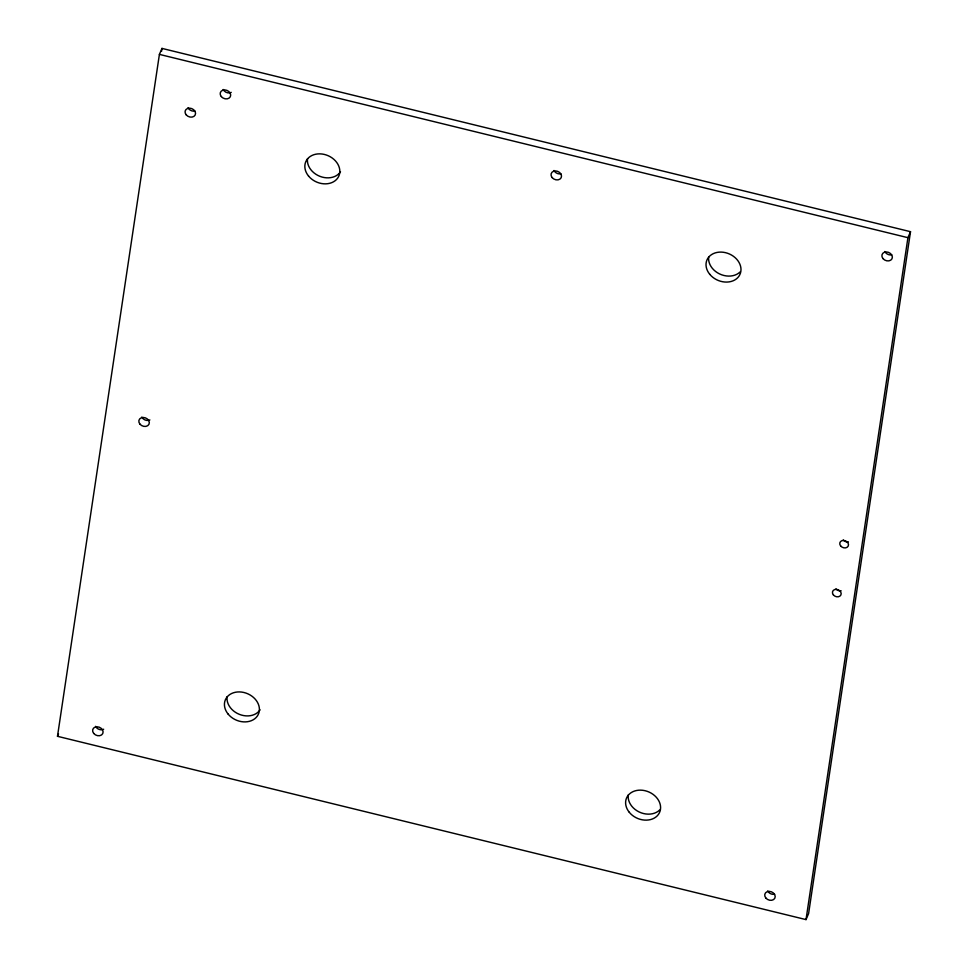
<?xml version="1.0" encoding="UTF-8"?>
<svg xmlns="http://www.w3.org/2000/svg" width="968" height="968" viewBox="0 0 968 968"><rect width="100%" height="100%" fill="white"/><g stroke="black" fill="none" stroke-linecap="round" stroke-linejoin="round"><path stroke-width="1.45" d="M57.487 736.309L159.405 54.39L161.983 48.4L910.513 231.691L808.595 913.61L806.017 919.6L57.487 736.309L58.528 733.913M161.535 51.389L161.983 48.4M806.017 919.6L907.923 237.68L910.513 231.691M159.405 54.39L907.923 237.68M103.661 729.243A5.409 4.308 23.3 0 1 95.59 726.339M149.883 419.93A5.409 4.308 23.3 0 1 141.824 417.039M774.582 894.238A5.409 4.308 23.3 0 1 767.709 890.923M194.931 111.042A5.409 4.308 23.3 0 1 188.046 107.726M891.746 254.826A5.409 4.308 23.3 0 1 884.861 251.511M560.908 173.816A5.409 4.308 23.3 0 1 554.023 170.489M340.494 171.772A18.017 14.375 23.3 0 1 319.779 176.285A18.017 14.375 23.3 0 1 307.534 158.607M231.243 92.383A5.409 4.308 23.3 0 1 223.172 89.48M740.048 271.972A18.017 14.375 23.3 0 1 719.514 273.896A18.017 14.375 23.3 0 1 708.721 256.847M659.644 810.022A18.017 14.375 23.3 0 1 639.098 811.946A18.017 14.375 23.3 0 1 628.305 794.897M260.077 709.834A18.017 14.375 23.3 0 1 239.362 714.348A18.017 14.375 23.3 0 1 227.129 696.658M848.404 541.826A4.501 3.594 23.3 0 1 843.249 539.975M841.095 590.746A4.501 3.594 23.3 0 1 835.941 588.895M882.985 258.589A5.409 4.308 23.3 0 0 891.988 258.795A5.409 4.308 23.3 0 0 886.398 251.946A5.409 4.308 23.3 0 0 882.985 258.589M552.135 177.58A5.409 4.308 23.3 0 0 561.137 177.785A5.409 4.308 23.3 0 0 555.547 170.937A5.409 4.308 23.3 0 0 552.135 177.58M308.526 176.019A18.017 14.375 23.3 0 0 338.546 176.684A18.017 14.375 23.3 0 0 319.912 153.852A18.017 14.375 23.3 0 0 308.526 176.019M221.297 96.57A5.409 4.308 23.3 0 0 230.299 96.764A5.409 4.308 23.3 0 0 224.709 89.915A5.409 4.308 23.3 0 0 221.297 96.57M629.297 812.309A18.017 14.375 23.3 0 0 659.317 812.975A18.017 14.375 23.3 0 0 640.671 790.142A18.017 14.375 23.3 0 0 629.297 812.309M139.936 424.117A5.409 4.308 23.3 0 0 148.939 424.323A5.409 4.308 23.3 0 0 143.349 417.474A5.409 4.308 23.3 0 0 139.936 424.117M186.158 114.805A5.409 4.308 23.3 0 0 195.173 115.01A5.409 4.308 23.3 0 0 189.571 108.162A5.409 4.308 23.3 0 0 186.158 114.805M93.715 733.429A5.409 4.308 23.3 0 0 102.717 733.635A5.409 4.308 23.3 0 0 97.127 726.786A5.409 4.308 23.3 0 0 93.715 733.429M709.701 274.247A18.017 14.375 23.3 0 0 739.721 274.912A18.017 14.375 23.3 0 0 721.087 252.091A18.017 14.375 23.3 0 0 709.701 274.247M228.109 714.069A18.017 14.375 23.3 0 0 258.129 714.735A18.017 14.375 23.3 0 0 239.495 691.914A18.017 14.375 23.3 0 0 228.109 714.069M765.821 898.001A5.409 4.308 23.3 0 0 774.823 898.207A5.409 4.308 23.3 0 0 769.233 891.359A5.409 4.308 23.3 0 0 765.821 898.001M840.672 545.964A4.501 3.594 23.3 0 0 848.174 546.134A4.501 3.594 23.3 0 0 843.515 540.422A4.501 3.594 23.3 0 0 840.672 545.964M833.363 594.884A4.501 3.594 23.3 0 0 840.865 595.042A4.501 3.594 23.3 0 0 836.207 589.343A4.501 3.594 23.3 0 0 833.363 594.884"/></g></svg>
